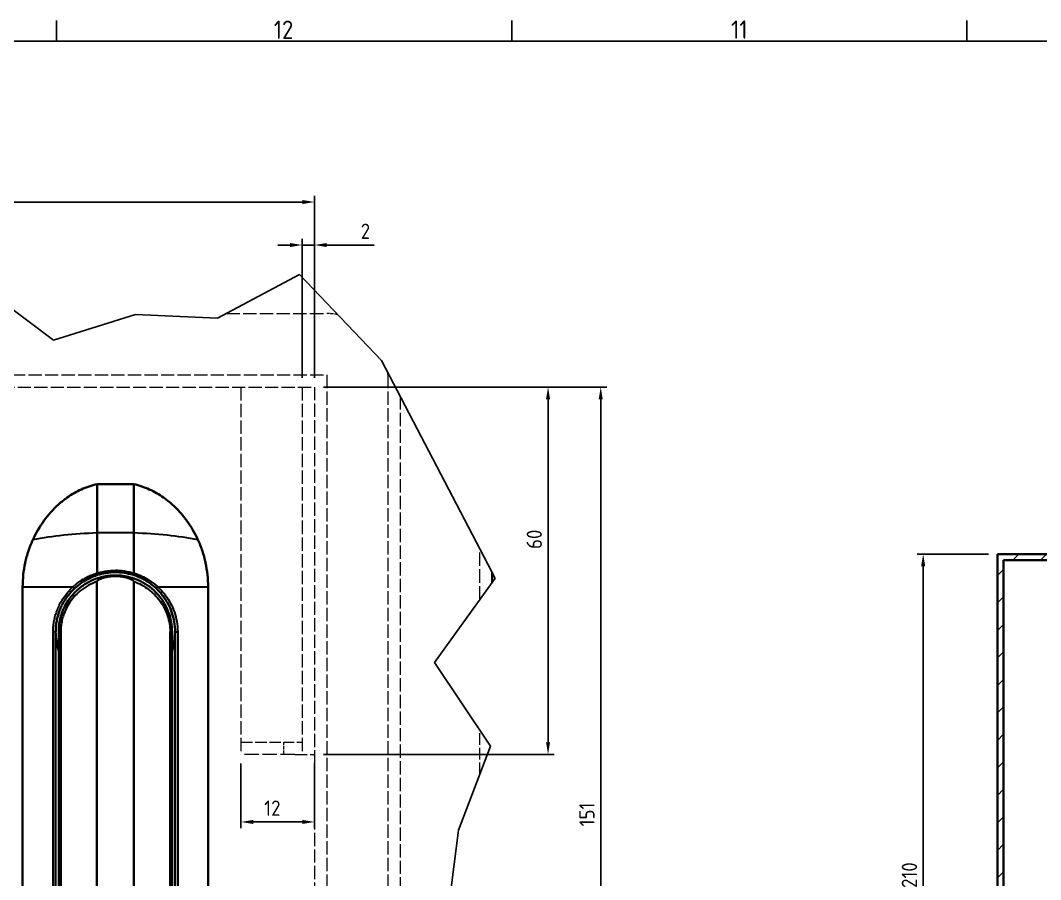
# Model space of a CAD drawing. Header units: millimetres. Extents: x 0 to 2378, y 0 to 1682.
# Drawn here: x 582.7 to 915.8, y 1368.2 to 1648.8 of the extents above; entities that cross this region are included whole.
import ezdxf

# ---------------------------------------------------------------- set-up
doc = ezdxf.new("R2010")
doc.units = ezdxf.units.MM
doc.header["$LTSCALE"] = 2
doc.linetypes.add('DASHED', pattern=[0.2067, 0.1654, -0.0413])
doc.layers.get('0').update_dxf_attribs({"color": 3, "lineweight": 25})
for name, color, linetype, lineweight in [('가려진 것(ISO)', 2, 'DASHED', 18), ('가시적인 것(ISO)', 3, 'Continuous', 40), ('가시적인 좁은 것(ISO)', 3, 'Continuous', 35), ('경계(ISO)', 7, 'Continuous', 25), ('끊기 선(JIS)', 7, 'Continuous', 25), ('치수(ISO)', 2, 'Continuous', 25), ('해치(ISO)', 7, 'Continuous', 18)]:
    doc.layers.add(name, color=color, linetype=linetype, lineweight=lineweight)
doc.styles.add('문자 텍스트_M2B', font='isocp.shx')
doc.styles.add('치수 텍스트_PSTEK_POSCO', font='isocp.shx')
doc.dimstyles.new('치수_PSTEK_POSCO', dxfattribs={"dimscale": 2, "dimtxt": 2.5, "dimasz": 2, "dimexe": 1, "dimexo": 1.5, "dimgap": 1, "dimtad": 1, "dimrnd": 1e-08, "dimdsep": 46, "dimtxsty": '치수 텍스트_PSTEK_POSCO', "dimcen": 0.09, "dimdle": 10, "dimclrd": 7, "dimclre": 7, "dimclrt": 2, "dimadec": 1, "dimazin": 2, "dimtfac": 1, "dimtmove": 0, "dimatfit": 3, "dimfxl": 0, "dimtolj": 1, "dimlwd": -1, "dimlwe": -1, "dimarcsym": 0})

# ---------------------------------------------------------------- blocks, each defined once
blk = doc.blocks.new('경계 Default Border')
at = {"layer": '경계(ISO)'}
for p, q in [((297.25, 821), (297.25, 824.4)), ((371.56, 821), (371.56, 824.4)), ((445.88, 821), (445.88, 824.4))]:
    blk.add_line(p, q, dxfattribs=at)
at = {"layer": '경계(ISO)', "flags": 128}
blk.add_lwpolyline([(20, 20), (20, 821), (1169, 821), (1169, 20), (20, 20)], dxfattribs=at)
at = {"layer": '경계(ISO)', "color": 2, "char_height": 3, "attachment_point": 7, "style": '문자 텍스트_M2B'}
for s, insert in [('12', (332.72, 821.37)), ('11', (407.37, 821.4))]:
    blk.add_mtext(s, dxfattribs=dict(at, insert=insert))
blk = doc.blocks.new('*D89')
at = {"layer": 'Defpoints', "color": 0, "transparency": 16777216}
for p in [(678.73, 1589.47), (678.73, 1529.05), (174.73, 1527.93)]:
    blk.add_point(p, dxfattribs=at)
at = {"layer": '치수(ISO)', "color": 7, "transparency": 16777216}
for p, q in [((174.73, 1530.93), (174.73, 1591.47)), ((178.73, 1589.47), (674.73, 1589.47)), ((678.73, 1532.05), (678.73, 1591.47))]:
    blk.add_line(p, q, dxfattribs=at)
for points in [[(178.73, 1590.14), (178.73, 1588.8), (174.73, 1589.47)], [(674.73, 1590.14), (674.73, 1588.8), (678.73, 1589.47)]]:
    blk.add_solid(points, dxfattribs=at)
at = {"layer": '치수(ISO)', "color": 2, "transparency": 16777216, "insert": (414.01, 1593.97), "char_height": 5, "attachment_point": 4, "style": '치수 텍스트_PSTEK_POSCO'}
blk.add_mtext('\\A1;252', dxfattribs=at)
blk = doc.blocks.new('*D91')
at = {"layer": 'Defpoints', "color": 0, "transparency": 16777216}
for p in [(678.73, 1575.43), (674.73, 1529.05), (678.73, 1529.05)]:
    blk.add_point(p, dxfattribs=at)
at = {"layer": '치수(ISO)', "color": 7, "transparency": 16777216}
for p, q in [((674.73, 1532.05), (674.73, 1577.43)), ((678.73, 1532.05), (678.73, 1577.43)), ((670.73, 1575.43), (666.73, 1575.43)), ((674.73, 1575.43), (678.73, 1575.43)), ((682.73, 1575.43), (698.26, 1575.43))]:
    blk.add_line(p, q, dxfattribs=at)
for points in [[(670.73, 1576.1), (670.73, 1574.76), (674.73, 1575.43)], [(682.73, 1576.1), (682.73, 1574.76), (678.73, 1575.43)]]:
    blk.add_solid(points, dxfattribs=at)
at = {"layer": '치수(ISO)', "color": 2, "transparency": 16777216, "insert": (693.84, 1579.93), "char_height": 5, "attachment_point": 4, "style": '치수 텍스트_PSTEK_POSCO'}
blk.add_mtext('\\A1;2', dxfattribs=at)
blk = doc.blocks.new('*D92')
at = {"layer": 'Defpoints', "color": 0, "transparency": 16777216}
for p in [(678.73, 1529.05), (678.73, 1409.05), (755, 1409.05)]:
    blk.add_point(p, dxfattribs=at)
at = {"layer": '치수(ISO)', "color": 7, "transparency": 16777216}
for p, q in [((681.73, 1529.05), (757, 1529.05)), ((755, 1525.05), (755, 1413.05)), ((681.73, 1409.05), (757, 1409.05))]:
    blk.add_line(p, q, dxfattribs=at)
for points in [[(754.33, 1525.05), (755.66, 1525.05), (755, 1529.05)], [(754.33, 1413.05), (755.66, 1413.05), (755, 1409.05)]]:
    blk.add_solid(points, dxfattribs=at)
at = {"layer": '치수(ISO)', "color": 2, "transparency": 16777216, "insert": (750.5, 1476.15), "char_height": 5, "attachment_point": 4, "rotation": 90, "style": '치수 텍스트_PSTEK_POSCO'}
blk.add_mtext('\\A1;60', dxfattribs=at)
blk = doc.blocks.new('*D93')
at = {"layer": 'Defpoints', "color": 0, "transparency": 16777216}
for p in [(654.73, 1409.05), (678.73, 1409.05), (678.73, 1387.01)]:
    blk.add_point(p, dxfattribs=at)
at = {"layer": '치수(ISO)', "color": 7, "transparency": 16777216}
for p, q in [((654.73, 1406.05), (654.73, 1385.01)), ((678.73, 1406.05), (678.73, 1385.01)), ((658.73, 1387.01), (674.73, 1387.01))]:
    blk.add_line(p, q, dxfattribs=at)
for points in [[(658.73, 1387.68), (658.73, 1386.34), (654.73, 1387.01)], [(674.73, 1387.68), (674.73, 1386.34), (678.73, 1387.01)]]:
    blk.add_solid(points, dxfattribs=at)
at = {"layer": '치수(ISO)', "color": 2, "transparency": 16777216, "insert": (662.33, 1391.51), "char_height": 5, "attachment_point": 4, "style": '치수 텍스트_PSTEK_POSCO'}
blk.add_mtext('\\A1;12', dxfattribs=at)
blk = doc.blocks.new('*D94')
at = {"layer": 'Defpoints', "color": 0, "transparency": 16777216}
for p in [(678.73, 1529.05), (678.73, 1227.05), (772.19, 1227.05)]:
    blk.add_point(p, dxfattribs=at)
at = {"layer": '치수(ISO)', "color": 7, "transparency": 16777216}
for p, q in [((681.73, 1529.05), (774.19, 1529.05)), ((772.19, 1525.05), (772.19, 1231.05)), ((681.73, 1227.05), (774.19, 1227.05))]:
    blk.add_line(p, q, dxfattribs=at)
for points in [[(771.53, 1525.05), (772.86, 1525.05), (772.19, 1529.05)], [(771.53, 1231.05), (772.86, 1231.05), (772.19, 1227.05)]]:
    blk.add_solid(points, dxfattribs=at)
at = {"layer": '치수(ISO)', "color": 2, "transparency": 16777216, "insert": (767.69, 1385.55), "char_height": 5, "attachment_point": 4, "rotation": 90, "style": '치수 텍스트_PSTEK_POSCO'}
blk.add_mtext('\\A1;151', dxfattribs=at)
blk = doc.blocks.new('*D128')
at = {"layer": 'Defpoints', "color": 0, "transparency": 16777216}
for p in [(901.75, 1474.51), (877.47, 1264.51), (901.75, 1264.51)]:
    blk.add_point(p, dxfattribs=at)
at = {"layer": '치수(ISO)', "color": 7, "transparency": 16777216}
for p, q in [((898.75, 1474.51), (875.47, 1474.51)), ((877.47, 1470.51), (877.47, 1268.51)), ((898.75, 1264.51), (875.47, 1264.51))]:
    blk.add_line(p, q, dxfattribs=at)
for points in [[(876.8, 1470.51), (878.13, 1470.51), (877.47, 1474.51)], [(876.8, 1268.51), (878.13, 1268.51), (877.47, 1264.51)]]:
    blk.add_solid(points, dxfattribs=at)
at = {"layer": '치수(ISO)', "color": 2, "transparency": 16777216, "insert": (872.97, 1365.44), "char_height": 5, "attachment_point": 4, "rotation": 90, "style": '치수 텍스트_PSTEK_POSCO'}
blk.add_mtext('\\A1;210', dxfattribs=at)

msp = doc.modelspace()

# ---------------------------------------------------------------- hatches: boundary and pattern name
at = {"layer": '해치(ISO)'}
h = msp.add_hatch(dxfattribs=at)
h.set_pattern_fill('ANSI31', color=256, scale=50.8, style=0)
h.set_pattern_definition([(45, (0, 0), (-4.490128, 4.490128), [])])
h.paths.add_polyline_path([(928.7462, 1292.0069), (1184.7462, 1292.0069), (1184.7462, 1447.0069), (928.7462, 1447.0069)])
h.paths.add_polyline_path([(1182.7462, 1294.0069), (930.7462, 1294.0069), (930.7462, 1385.0069), (932.7462, 1385.0069), (932.7462, 1387.0069), (932.7462, 1445.0069), (1182.7462, 1445.0069)], flags=0)
h.paths.add_polyline_path([(1209.7462, 1434.7547), (1211.7462, 1434.7547), (1211.7462, 1436.3069), (1211.7462, 1450.7069), (1211.7462, 1452.2591), (1209.7462, 1452.2591)])
h.paths.add_polyline_path([(1209.7462, 1308.7547), (1211.7462, 1308.7547), (1211.7462, 1310.3069), (1211.7462, 1428.7069), (1211.7462, 1430.2591), (1209.7462, 1430.2591)])
h.paths.add_polyline_path([(1209.7462, 1286.7547), (1211.7462, 1286.7547), (1211.7462, 1288.3069), (1211.7462, 1302.7069), (1211.7462, 1304.2591), (1209.7462, 1304.2591)])
h.paths.add_polyline_path([(901.7462, 1474.5069), (901.7462, 1264.5069), (1177.1166, 1264.5069), (1177.1166, 1254.5069), (1186.3758, 1254.5069), (1186.3758, 1264.5069), (1211.7462, 1264.5069), (1211.7462, 1280.7069), (1211.7462, 1282.2591), (1209.7462, 1282.2591), (1209.7462, 1266.5069), (903.7462, 1266.5069), (903.7462, 1472.5069), (1209.7462, 1472.5069), (1209.7462, 1456.7547), (1211.7462, 1456.7547), (1211.7462, 1458.3069), (1211.7462, 1474.5069)])

# ---------------------------------------------------------------- linework, layer by layer
at = {"layer": '가려진 것(ISO)', "ltscale": 13.199726}
msp.add_line((649.986, 1553.0478), (682.7266, 1553.0478), dxfattribs=at)
at = {"layer": '가려진 것(ISO)', "ltscale": 13.086267}
msp.add_line((190.4291, 1533.0478), (682.7266, 1533.0478), dxfattribs=at)
at = {"layer": '가려진 것(ISO)', "ltscale": 13.155773}
for p, q in [((682.7266, 1533.0478), (682.7266, 1223.0478)), ((702.7266, 1533.0478), (702.7266, 1223.0478))]:
    msp.add_line(p, q, dxfattribs=at)
at = {"layer": '가려진 것(ISO)', "ltscale": 13.019847}
msp.add_line((178.163, 1529.0478), (678.7266, 1529.0478), dxfattribs=at)
at = {"layer": '가려진 것(ISO)', "ltscale": 13.194353}
for p, q in [((654.7266, 1529.0478), (654.7266, 1409.0478)), ((674.7266, 1529.0478), (674.7266, 1409.0478))]:
    msp.add_line(p, q, dxfattribs=at)
at = {"layer": '가려진 것(ISO)', "ltscale": 13.045131}
msp.add_line((678.7266, 1529.0478), (678.7266, 1227.0478), dxfattribs=at)
at = {"layer": '가려진 것(ISO)', "ltscale": 13.104338}
msp.add_line((706.7266, 1526.0335), (706.7266, 1217.2455), dxfattribs=at)
at = {"layer": '가려진 것(ISO)', "ltscale": 13.313174}
msp.add_line((732.7266, 1459.6334), (732.7266, 1476.1444), dxfattribs=at)
at = {"layer": '가려진 것(ISO)', "ltscale": 11.642205}
msp.add_line((732.7266, 1402.5486), (732.7266, 1416.9873), dxfattribs=at)
at = {"layer": '가려진 것(ISO)', "ltscale": 11.288502}
msp.add_line((654.7266, 1413.0478), (668.7266, 1413.0478), dxfattribs=at)
at = {"layer": '가려진 것(ISO)', "ltscale": 10.262798}
msp.add_line((668.7266, 1413.0478), (674.7266, 1413.0478), dxfattribs=at)
at = {"layer": '가려진 것(ISO)', "ltscale": 3.809293}
msp.add_line((668.7266, 1409.0478), (668.7266, 1413.0478), dxfattribs=at)
at = {"layer": '가려진 것(ISO)', "ltscale": 14.191259}
msp.add_line((672.3266, 1409.0478), (654.7266, 1409.0478), dxfattribs=at)
at = {"layer": '가려진 것(ISO)', "ltscale": 12.159042}
msp.add_line((672.3266, 1409.0478), (678.7266, 1409.0478), dxfattribs=at)
at = {"layer": '가려진 것(ISO)', "ltscale": 3.479138}
msp.add_arc((682.7266, 1533.0478), 20, 79.533993, 90, dxfattribs=at)
at = {"layer": '가려진 것(ISO)', "ltscale": 0.650814}
msp.add_arc((682.7266, 1533.0478), 20, 0, 1.958035, dxfattribs=at)
at = {"layer": '가시적인 것(ISO)'}
for p, q in [((619.7266, 1497.3498), (607.7266, 1497.3498)), ((607.7266, 1481.385), (607.7266, 1497.3498)), ((619.7266, 1481.385), (619.7266, 1497.3498)), ((607.7266, 1468.2878), (607.7266, 1481.385)), ((619.7266, 1468.2878), (619.7266, 1481.385)), ((901.7462, 1474.5069), (901.7462, 1264.5069)), ((1211.7462, 1474.5069), (901.7462, 1474.5069)), ((903.7462, 1266.5069), (903.7462, 1472.5069)), ((903.7462, 1472.5069), (1209.7462, 1472.5069)), ((736.7266, 1465.167), (736.7266, 1468.4692)), ((583.4517, 1463.7773), (583.4517, 1289.0694)), ((607.6807, 1465.5137), (607.6807, 1325.1183)), ((619.7726, 1465.5134), (619.7726, 1325.1183)), ((644.0016, 1463.7773), (644.0016, 1289.0694)), ((594.2266, 1289.054), (594.2266, 1449.0478)), ((595.2266, 1449.0478), (595.2266, 1272.3478)), ((632.2266, 1272.3473), (632.2266, 1449.0481)), ((633.2266, 1449.0478), (633.2266, 1289.0568))]:
    msp.add_line(p, q, dxfattribs=at)
for points, knots in [([(586.7996, 1479.1777), (587.8065, 1481.3464), (589.0071, 1483.4256), (591.8052, 1487.3074), (593.3983, 1489.1034), (596.0691, 1491.4995), (597.0046, 1492.2472), (599.4493, 1493.9703), (601.0068, 1494.8698), (603.4584, 1495.9855), (604.2918, 1496.3172), (605.99, 1496.8976), (606.8534, 1497.1458), (607.7266, 1497.3498)], [-1.4373876, -1.4373876, -1.4373876, -1.4373876, -1.07799796, -1.07799796, -0.71829101, -0.71829101, -0.53864198, -0.53864198, -0.26919777, -0.26919777, -0.13451784, -0.13451784, -0.000001, -0.000001, -0.000001, -0.000001]), ([(619.7266, 1497.3498), (620.5999, 1497.1458), (621.4632, 1496.8976), (623.1615, 1496.3172), (623.9949, 1495.9855), (626.4464, 1494.8698), (628.0039, 1493.9703), (630.4486, 1492.2472), (631.3841, 1491.4995), (634.0549, 1489.1035), (635.6481, 1487.3074), (638.4461, 1483.4256), (639.6468, 1481.3464), (640.6537, 1479.1777)], [-1.43451955, -1.43451955, -1.43451955, -1.43451955, -1.30026929, -1.30026929, -1.16585639, -1.16585639, -0.89694514, -0.89694514, -0.71765182, -0.71765182, -0.35866508, -0.35866508, -0.000001, -0.000001, -0.000001, -0.000001]), ([(583.4517, 1463.7773), (583.4517, 1466.423), (583.7304, 1469.0719), (584.5676, 1472.954), (584.9165, 1474.2329), (585.7538, 1476.7443), (586.2423, 1477.9773), (586.7996, 1479.1777)], [-0.794182825, -0.794182825, -0.794182825, -0.794182825, -0.397060479, -0.397060479, -0.1985164, -0.1985164, -0.000001, -0.000001, -0.000001, -0.000001]), ([(640.6537, 1479.1777), (641.211, 1477.9773), (641.6995, 1476.7443), (642.5368, 1474.2329), (642.8857, 1472.954), (643.7229, 1469.0719), (644.0016, 1466.423), (644.0016, 1463.7773)], [-0.79365146, -0.79365146, -0.79365146, -0.79365146, -0.595268882, -0.595268882, -0.396857642, -0.396857642, -0.000001, -0.000001, -0.000001, -0.000001]), ([(600.4581, 1463.3376), (601.166, 1463.9949), (601.9231, 1464.5987), (602.7062, 1465.1351), (603.4892, 1465.6715), (604.2961, 1466.1432), (605.1651, 1466.5678), (606.0341, 1466.9925), (606.9665, 1467.367), (607.9408, 1467.6697)], [0.000000002, 0.000000002, 0.000000002, 0.000000002, 0.333333333, 0.333333333, 0.333333333, 0.666666667, 0.666666667, 0.666666667, 1, 1, 1, 1]), ([(607.7267, 1468.2878), (607.7597, 1468.1865), (607.7944, 1468.0735), (607.8249, 1467.9791), (607.8554, 1467.8848), (607.8821, 1467.8069), (607.9023, 1467.7524), (607.9225, 1467.6978), (607.9358, 1467.6681), (607.9408, 1467.6696)], [0, 0, 0, 0, 0.333333333, 0.333333333, 0.333333333, 0.666666667, 0.666666667, 0.666666667, 0.999999999, 0.999999999, 0.999999999, 0.999999999]), ([(615.6656, 1467.4459), (615.6142, 1467.4514), (615.5627, 1467.4566), (615.5112, 1467.4616), (614.3976, 1467.5695), (613.272, 1467.5763), (612.153, 1467.4808), (611.4479, 1467.4206), (610.7455, 1467.3198), (610.0498, 1467.1788)], [0.4186191542, 0.4186191542, 0.4186191542, 0.4186191542, 0.4210526316, 0.4210526316, 0.4210526316, 0.4736842105, 0.4736842105, 0.4736842105, 0.5068461747, 0.5068461747, 0.5068461747, 0.5068461747]), ([(613.729, 1468.5478), (614.6382, 1468.5477), (615.5824, 1468.484), (616.5508, 1468.3422), (617.5191, 1468.2005), (618.5115, 1467.9807), (619.5125, 1467.6697)], [0.000000008, 0.000000008, 0.000000008, 0.000000008, 0.5, 0.5, 0.5, 1, 1, 1, 1]), ([(619.5125, 1467.6696), (619.5172, 1467.6682), (619.5302, 1467.698), (619.5505, 1467.7525), (619.5707, 1467.807), (619.5977, 1467.8848), (619.6284, 1467.9791), (619.659, 1468.0734), (619.6936, 1468.1865), (619.7266, 1468.2878)], [0, 0, 0, 0, 0.33333333, 0.33333333, 0.33333333, 0.66666667, 0.66666667, 0.66666667, 1, 1, 1, 1]), ([(619.5125, 1467.6697), (620.3536, 1467.4084), (621.2049, 1467.0809), (622.0468, 1466.6837), (622.8887, 1466.2865), (623.7218, 1465.821), (624.5511, 1465.2676), (625.3803, 1464.7142), (626.2047, 1464.0715), (626.9951, 1463.3376)], [0, 0, 0, 0, 0.333333333, 0.333333333, 0.333333333, 0.666666667, 0.666666667, 0.666666667, 0.999999984, 0.999999984, 0.999999984, 0.999999984]), ([(627.8123, 1461.0413), (627.666, 1461.2131), (627.5167, 1461.3821), (627.3646, 1461.5481), (626.5839, 1462.3998), (625.7284, 1463.1724), (624.8168, 1463.8552), (623.9051, 1464.538), (622.9375, 1465.1312), (621.93, 1465.6296), (621.3925, 1465.8955), (620.8437, 1466.1345), (620.2855, 1466.3462)], [0.20027112, 0.20027112, 0.20027112, 0.20027112, 0.210526316, 0.210526316, 0.210526316, 0.263157895, 0.263157895, 0.263157895, 0.315789474, 0.315789474, 0.315789474, 0.343868541, 0.343868541, 0.343868541, 0.343868541]), ([(594.2266, 1449.0478), (594.2266, 1449.6045), (594.2505, 1450.1559), (594.2966, 1450.6981), (594.3426, 1451.2403), (594.4106, 1451.7734), (594.5, 1452.3015), (594.5893, 1452.8295), (594.7006, 1453.3523), (594.8282, 1453.8541), (594.9558, 1454.3558), (595.0987, 1454.8367), (595.2625, 1455.3189), (595.4263, 1455.8011), (595.6109, 1456.2846), (595.8282, 1456.7872), (596.0455, 1457.2897), (596.2962, 1457.8112), (596.5855, 1458.3447), (596.8748, 1458.8781), (597.2027, 1459.4236), (597.577, 1459.9767), (597.9513, 1460.5298), (598.3719, 1461.0906), (598.8493, 1461.654), (599.3267, 1462.2174), (599.8612, 1462.7833), (600.4581, 1463.3376)], [0, 0, 0, 0, 0.11111111, 0.11111111, 0.11111111, 0.22222222, 0.22222222, 0.22222222, 0.33333333, 0.33333333, 0.33333333, 0.44444444, 0.44444444, 0.44444444, 0.55555556, 0.55555556, 0.55555556, 0.66666667, 0.66666667, 0.66666667, 0.77777778, 0.77777778, 0.77777778, 0.88888889, 0.88888889, 0.88888889, 1, 1, 1, 1]), ([(602.6878, 1463.8935), (601.7858, 1463.2228), (600.9569, 1462.4757), (600.2319, 1461.7026), (599.4985, 1460.9204), (598.8696, 1460.113), (598.3377, 1459.3158), (597.8449, 1458.5772), (597.4344, 1457.848), (597.0886, 1457.1365)], [0.632184069, 0.632184069, 0.632184069, 0.632184069, 0.684210526, 0.684210526, 0.684210526, 0.736842105, 0.736842105, 0.736842105, 0.785600935, 0.785600935, 0.785600935, 0.785600935]), ([(626.9951, 1463.3376), (627.871, 1462.5243), (628.6399, 1461.6607), (629.3093, 1460.7709), (629.9787, 1459.8811), (630.5483, 1458.9648), (631.0249, 1458.0489), (631.5015, 1457.133), (631.8872, 1456.2186), (632.2033, 1455.2818), (632.5194, 1454.3449), (632.7669, 1453.3864), (632.9448, 1452.3511), (633.1227, 1451.3159), (633.2266, 1450.2032), (633.2266, 1449.0478)], [0, 0, 0, 0, 0.2, 0.2, 0.2, 0.4, 0.4, 0.4, 0.6, 0.6, 0.6, 0.8, 0.8, 0.8, 1, 1, 1, 1]), ([(596.5916, 1456.0223), (596.4145, 1455.5873), (596.2602, 1455.1605), (596.1251, 1454.7433), (595.8937, 1454.0279), (595.719, 1453.3405), (595.5872, 1452.6823)], [0.8114150302, 0.8114150302, 0.8114150302, 0.8114150302, 0.8421052632, 0.8421052632, 0.8421052632, 0.8947233693, 0.8947233693, 0.8947233693, 0.8947233693]), ([(631.0983, 1455.4099), (631.0664, 1455.4971), (631.0338, 1455.584), (631.0005, 1455.6708), (630.5892, 1456.7435), (630.0728, 1457.7886), (629.4619, 1458.7768), (629.4545, 1458.7887), (629.4471, 1458.8006), (629.4397, 1458.8125)], [0.1010049834, 0.1010049834, 0.1010049834, 0.1010049834, 0.1052631579, 0.1052631579, 0.1052631579, 0.1578947368, 0.1578947368, 0.1578947368, 0.1585288644, 0.1585288644, 0.1585288644, 0.1585288644]), ([(594.2266, 1449.0478), (594.2266, 1448.0708), (594.3046, 1447.0017), (594.6464, 1444.8831), (594.91, 1443.8338), (595.2266, 1442.8834)], [0, 0, 0, 0, 0.150259873, 0.150259873, 0.300519745, 0.300519745, 0.300519745, 0.300519745]), ([(632.2266, 1442.8834), (632.5433, 1443.8338), (632.8069, 1444.8831), (633.1486, 1447.0017), (633.2266, 1448.0708), (633.2266, 1449.0478)], [0.591638864, 0.591638864, 0.591638864, 0.591638864, 0.741898736, 0.741898736, 0.892158609, 0.892158609, 0.892158609, 0.892158609])]:
    msp.add_open_spline(points, degree=3, knots=knots, dxfattribs=at)
for points in [[(602.6878, 1463.8935), (603.6433, 1464.604), (604.6743, 1465.226), (605.7537, 1465.7416)], [(608.7902, 1466.8771), (607.7523, 1466.5897), (606.7357, 1466.2106), (605.7537, 1465.7416)], [(619.7726, 1465.5134), (619.7726, 1465.5456), (619.7512, 1465.6066), (619.6919, 1465.691), (619.6196, 1465.7674), (619.5354, 1465.8421), (619.44, 1465.9162), (619.3325, 1465.9911), (619.212, 1466.0676), (619.0776, 1466.146), (618.9292, 1466.2259), (618.7681, 1466.3063), (618.5946, 1466.3868), (618.4047, 1466.4686), (618.1991, 1466.5508), (617.9771, 1466.6328), (617.7387, 1466.7141), (617.4835, 1466.7938), (617.2112, 1466.8714), (616.9217, 1466.9459), (616.615, 1467.0164), (616.2909, 1467.0821), (615.9496, 1467.1419), (615.5915, 1467.1947), (615.2169, 1467.2397), (614.8249, 1467.2756), (614.4195, 1467.3012), (614.004, 1467.3154), (613.5821, 1467.3175), (613.1575, 1467.307), (612.7339, 1467.2838), (612.315, 1467.2482), (611.9045, 1467.2007), (611.5058, 1467.1425), (611.1224, 1467.0747), (610.7577, 1466.999), (610.4146, 1466.9171), (610.0965, 1466.8312), (609.8049, 1466.7435), (609.5379, 1466.6549), (609.2944, 1466.5665), (609.0731, 1466.479), (608.8721, 1466.393), (608.6911, 1466.3093), (608.5249, 1466.2263), (608.3733, 1466.1446), (608.2375, 1466.0652), (608.1169, 1465.9883), (608.0102, 1465.9135), (607.9159, 1465.8401), (607.8329, 1465.7662), (607.7615, 1465.6906), (607.7028, 1465.6067), (607.6807, 1465.5455), (607.6807, 1465.5137)], [(607.9408, 1467.6697), (608.779, 1467.9301), (610.5884, 1468.3684), (612.6478, 1468.548), (613.729, 1468.5478)], [(608.7902, 1466.877), (609.2059, 1466.9922), (609.6264, 1467.0929), (610.0498, 1467.1787)], [(615.6656, 1467.4459), (617.2433, 1467.2798), (618.8103, 1466.9055), (620.2855, 1466.3461)], [(627.8123, 1461.0413), (628.4082, 1460.3415), (628.9535, 1459.5948), (629.4397, 1458.8125)], [(596.5916, 1456.0222), (596.7451, 1456.3993), (596.911, 1456.7711), (597.0886, 1457.1365)], [(595.3082, 1450.7833), (595.3683, 1451.4207), (595.4616, 1452.0556), (595.5872, 1452.6823)], [(631.0982, 1455.4099), (631.4576, 1454.429), (631.7352, 1453.4109), (631.9242, 1452.3788)], [(632.2266, 1449.0481), (632.2266, 1450.1553), (632.1269, 1451.272), (631.9243, 1452.3788)], [(595.3082, 1450.7833), (595.2513, 1450.1795), (595.2266, 1449.5989), (595.2266, 1449.0478)]]:
    msp.add_open_spline(points, degree=3, dxfattribs=at)
at = {"layer": '가시적인 좁은 것(ISO)'}
for p, q in [((619.7266, 1481.385), (607.7266, 1481.385)), ((583.4517, 1463.7773), (599.8843, 1463.7773)), ((627.5689, 1463.7773), (644.0016, 1463.7773)), ((593.3834, 1289.054), (593.3834, 1449.0478)), ((594.2266, 1449.0478), (593.3834, 1449.0478)), ((595.2266, 1449.0478), (595.8763, 1449.0478)), ((595.8763, 1449.0478), (595.8763, 1272.3478)), ((631.5771, 1272.3488), (631.5801, 1449.0474)), ((633.2266, 1449.0478), (634.0699, 1449.0478)), ((634.0699, 1449.0478), (634.0699, 1289.054))]:
    msp.add_line(p, q, dxfattribs=at)
for centre, major_axis, ratio, start_param, end_param in [((613.7266, 1466.6765), (-50.18, 0), 0.29523422, 4.83224529, 5.2788024), ((613.7266, 1466.6765), (-50.18, 0), 0.29523422, 4.14597556, 4.59253267), ((613.7291, 1469.1478), (-0.0001, -0.6), 0.00001122, 4.62129793, 6.28318595), ((600.0499, 1463.7773), (0.4083, -0.4397), 0.20580467, 4.52356865, 6.28318531), ((627.4034, 1463.7773), (-0.4083, -0.4397), 0.20580467, 0, 1.75961662)]:
    msp.add_ellipse(centre, major_axis=major_axis, ratio=ratio, start_param=start_param, end_param=end_param, dxfattribs=at)
for points, knots in [([(607.7267, 1468.2878), (608.4336, 1468.5111), (609.1776, 1468.6978), (609.964, 1468.8456), (610.1513, 1468.8808), (610.3409, 1468.9137), (610.533, 1468.9444), (611.5322, 1469.104), (612.5986, 1469.2025), (613.7291, 1469.2024)], [0, 0, 0, 0, 0.40386338, 0.40386338, 0.40386338, 0.5, 0.5, 0.5, 1, 1, 1, 1]), ([(613.7291, 1469.2024), (614.6805, 1469.2023), (615.655, 1469.1319), (616.6555, 1468.9857), (616.7377, 1468.9737), (616.8201, 1468.9612), (616.9027, 1468.9481), (617.8246, 1468.8023), (618.7682, 1468.5905), (619.7266, 1468.2878)], [0.000000008, 0.000000008, 0.000000008, 0.000000008, 0.5, 0.5, 0.5, 0.541100474, 0.541100474, 0.541100474, 0.999998195, 0.999998195, 0.999998195, 0.999998195]), ([(599.8843, 1463.7773), (600.63, 1464.4681), (601.4206, 1465.0945), (602.239, 1465.6551), (602.3758, 1465.7488), (602.5133, 1465.8406), (602.6518, 1465.9306), (603.3421, 1466.3791), (604.0553, 1466.7839), (604.8131, 1467.1493), (605.1126, 1467.2938), (605.4191, 1467.4321), (605.7322, 1467.564), (606.3703, 1467.8328), (607.036, 1468.0749), (607.7267, 1468.2877)], [0.000000002, 0.000000002, 0.000000002, 0.000000002, 0.333333333, 0.333333333, 0.333333333, 0.389038849, 0.389038849, 0.389038849, 0.666666667, 0.666666667, 0.666666667, 0.776400558, 0.776400558, 0.776400558, 0.999996954, 0.999996954, 0.999996954, 0.999996954]), ([(619.7266, 1468.2878), (620.2905, 1468.114), (620.8539, 1467.9168), (621.4152, 1467.6913), (621.7398, 1467.5608), (622.0638, 1467.4209), (622.3865, 1467.2706), (623.1059, 1466.9355), (623.8198, 1466.5484), (624.5299, 1466.1032), (624.6893, 1466.0033), (624.8484, 1465.9004), (625.0074, 1465.7945), (625.8746, 1465.2166), (626.7362, 1464.5488), (627.5689, 1463.7773)], [0, 0, 0, 0, 0.211194987, 0.211194987, 0.211194987, 0.333333333, 0.333333333, 0.333333333, 0.605566963, 0.605566963, 0.605566963, 0.666666667, 0.666666667, 0.666666667, 0.999999987, 0.999999987, 0.999999987, 0.999999987]), ([(593.3834, 1449.0478), (593.3834, 1449.6229), (593.4084, 1450.1903), (593.4564, 1450.7489), (593.5043, 1451.3075), (593.5751, 1451.8573), (593.6686, 1452.4016), (593.762, 1452.9459), (593.8782, 1453.4847), (594.011, 1454.0019), (594.1438, 1454.5192), (594.2932, 1455.0149), (594.4641, 1455.5119), (594.635, 1456.0089), (594.8274, 1456.5073), (595.0542, 1457.0253), (595.2811, 1457.5433), (595.5425, 1458.0809), (595.8443, 1458.6307), (596.146, 1459.1806), (596.4881, 1459.7428), (596.8787, 1460.313), (597.2693, 1460.8833), (597.7083, 1461.4616), (598.206, 1462.0419), (598.7036, 1462.6221), (599.2598, 1463.2043), (599.8843, 1463.7773)], [0, 0, 0, 0, 0.11111111, 0.11111111, 0.11111111, 0.22222222, 0.22222222, 0.22222222, 0.33333333, 0.33333333, 0.33333333, 0.44444444, 0.44444444, 0.44444444, 0.55555556, 0.55555556, 0.55555556, 0.66666667, 0.66666667, 0.66666667, 0.77777778, 0.77777778, 0.77777778, 0.88888889, 0.88888889, 0.88888889, 1, 1, 1, 1]), ([(607.6806, 1465.5137), (606.6815, 1465.1611), (605.7353, 1464.7311), (604.8269, 1464.2176), (603.9185, 1463.7041), (603.0481, 1463.1069), (602.2569, 1462.4571), (601.4657, 1461.8073), (600.7536, 1461.1048), (600.1328, 1460.3897), (599.5119, 1459.6747), (598.9821, 1458.9472), (598.5324, 1458.2324), (598.0826, 1457.5177), (597.713, 1456.8157), (597.4049, 1456.1334), (597.0968, 1455.4512), (596.8504, 1454.7887), (596.652, 1454.1507), (596.4536, 1453.5126), (596.3032, 1452.899), (596.1892, 1452.3102), (596.0752, 1451.7213), (595.9976, 1451.1572), (595.9479, 1450.614), (595.8982, 1450.0707), (595.8763, 1449.5482), (595.8763, 1449.0478)], [0, 0, 0, 0, 0.11111111, 0.11111111, 0.11111111, 0.22222222, 0.22222222, 0.22222222, 0.33333333, 0.33333333, 0.33333333, 0.44444444, 0.44444444, 0.44444444, 0.55555556, 0.55555556, 0.55555556, 0.66666667, 0.66666667, 0.66666667, 0.77777778, 0.77777778, 0.77777778, 0.88888889, 0.88888889, 0.88888889, 1, 1, 1, 1]), ([(619.7726, 1465.5134), (620.6338, 1465.2014), (621.4649, 1464.8413), (622.2648, 1464.4161), (623.0646, 1463.9909), (623.8332, 1463.5007), (624.5589, 1462.9573), (625.2845, 1462.4138), (625.9673, 1461.8172), (626.5989, 1461.172), (627.2304, 1460.5269), (627.8107, 1459.8332), (628.3334, 1459.1006), (628.8561, 1458.368), (629.3212, 1457.5965), (629.7256, 1456.796), (630.1301, 1455.9954), (630.4739, 1455.1659), (630.7495, 1454.3142), (631.0251, 1453.4625), (631.2325, 1452.5887), (631.3693, 1451.7091), (631.5062, 1450.8295), (631.5726, 1449.944), (631.5801, 1449.0474)], [0, 0, 0, 0, 0.125, 0.125, 0.125, 0.25, 0.25, 0.25, 0.375, 0.375, 0.375, 0.5, 0.5, 0.5, 0.625, 0.625, 0.625, 0.75, 0.75, 0.75, 0.875, 0.875, 0.875, 1, 1, 1, 1]), ([(627.5689, 1463.7773), (628.4894, 1462.9327), (629.2868, 1462.0473), (629.9831, 1461.1316), (630.6795, 1460.2159), (631.2748, 1459.27), (631.7729, 1458.3259), (632.2711, 1457.3818), (632.6722, 1456.4395), (633.0023, 1455.4736), (633.3325, 1454.5076), (633.5915, 1453.5179), (633.7759, 1452.4528), (633.9602, 1451.3876), (634.0698, 1450.247), (634.0699, 1449.0478)], [0, 0, 0, 0, 0.2, 0.2, 0.2, 0.4, 0.4, 0.4, 0.6, 0.6, 0.6, 0.8, 0.8, 0.8, 1, 1, 1, 1]), ([(631.5801, 1449.0474), (631.7062, 1449.0475), (631.82, 1449.0476), (631.9167, 1449.0477), (632.0135, 1449.0478), (632.0926, 1449.048), (632.1457, 1449.048), (632.1989, 1449.048), (632.2265, 1449.048), (632.2265, 1449.0481)], [0.000000025, 0.000000025, 0.000000025, 0.000000025, 0.333333333, 0.333333333, 0.333333333, 0.666666667, 0.666666667, 0.666666667, 1, 1, 1, 1])]:
    msp.add_open_spline(points, degree=3, knots=knots, dxfattribs=at)
at = {"layer": '끊기 선(JIS)'}
for p, q in [((647.0888, 1551.4954), (673.8617, 1565.841)), ((673.8617, 1565.841), (700.6346, 1537.7231)), ((566.7701, 1564.4736), (593.543, 1544.364)), ((593.543, 1544.364), (620.3159, 1552.6887)), ((620.3159, 1552.6887), (647.0888, 1551.4954)), ((700.6346, 1537.7231), (736.7266, 1468.4692)), ((736.7266, 1468.4692), (737.7266, 1466.5504)), ((737.7266, 1466.5504), (736.7266, 1465.167)), ((736.7266, 1465.167), (717.9074, 1439.1326)), ((717.9074, 1439.1326), (736.2549, 1411.7148)), ((736.2549, 1411.7148), (725.7013, 1384.297)), ((725.7013, 1384.297), (722.2922, 1356.8792))]:
    msp.add_line(p, q, dxfattribs=at)

# ---------------------------------------------------------------- block references
at = {"xscale": 2, "yscale": 2, "zscale": 2}
msp.add_blockref('경계 Default Border', (0, 0), dxfattribs=at)

# ---------------------------------------------------------------- dimensions: what is measured, and where the dimension line sits
at = {"layer": '치수(ISO)', "color": 7}
dim = msp.add_linear_dim(base=(678.7266, 1589.4698), p1=(174.7266, 1527.9272), p2=(678.7266, 1529.0478), dimstyle='치수_PSTEK_POSCO', override={"dimdec": 2, "dimlfac": 0.5, "dimtp": 0, "dimtm": 0, "dimtdec": 2, "dimtofl": 0, "dimatfit": 1}, dxfattribs=at)
dim.commit()
dim.dimension.update_dxf_attribs({"geometry": '*D89', "text_midpoint": (418.7266, 1589.4698), "dimtype": 160})
for base, p1, p2, angle, override, picture, middle in [((678.7266, 1575.4296), (674.7266, 1529.0478), (678.7266, 1529.0478), 180, {"dimdec": 2, "dimlfac": 0.5, "dimtp": 0, "dimtm": 0, "dimtdec": 2, "dimtofl": 1, "dimatfit": 1}, '*D91', (695.0489, 1575.4296)), ((754.9975, 1409.0478), (678.7266, 1529.0478), (678.7266, 1409.0478), 90, {"dimdec": 2, "dimlfac": 0.5, "dimtp": 0, "dimtm": 0, "dimtdec": 2, "dimtofl": 0, "dimatfit": 1}, '*D92', (754.9975, 1479.0478)), ((772.1926, 1227.0478), (678.7266, 1529.0478), (678.7266, 1227.0478), 90, {"dimdec": 2, "dimlfac": 0.5, "dimtp": 0, "dimtm": 0, "dimtdec": 2, "dimtofl": 0, "dimatfit": 1}, '*D94', (772.1926, 1389.0478)), ((877.466, 1264.5069), (901.7462, 1474.5069), (901.7462, 1264.5069), 90, {"dimdec": 2, "dimtp": 0, "dimtm": 0, "dimtdec": 2, "dimtofl": 0, "dimatfit": 1}, '*D128', (877.466, 1369.5069)), ((678.7266, 1387.0107), (654.7266, 1409.0478), (678.7266, 1409.0478), 180, {"dimdec": 2, "dimlfac": 0.5, "dimtp": 0, "dimtm": 0, "dimtdec": 2, "dimtofl": 0, "dimatfit": 1}, '*D93', (664.7266, 1387.0107))]:
    dim = msp.add_linear_dim(base=base, p1=p1, p2=p2, angle=angle, dimstyle='치수_PSTEK_POSCO', override=override, dxfattribs=at)
    dim.commit()
    dim.dimension.update_dxf_attribs({"geometry": picture, "text_midpoint": middle, "dimtype": 160})

doc.saveas('drawing.dxf')
